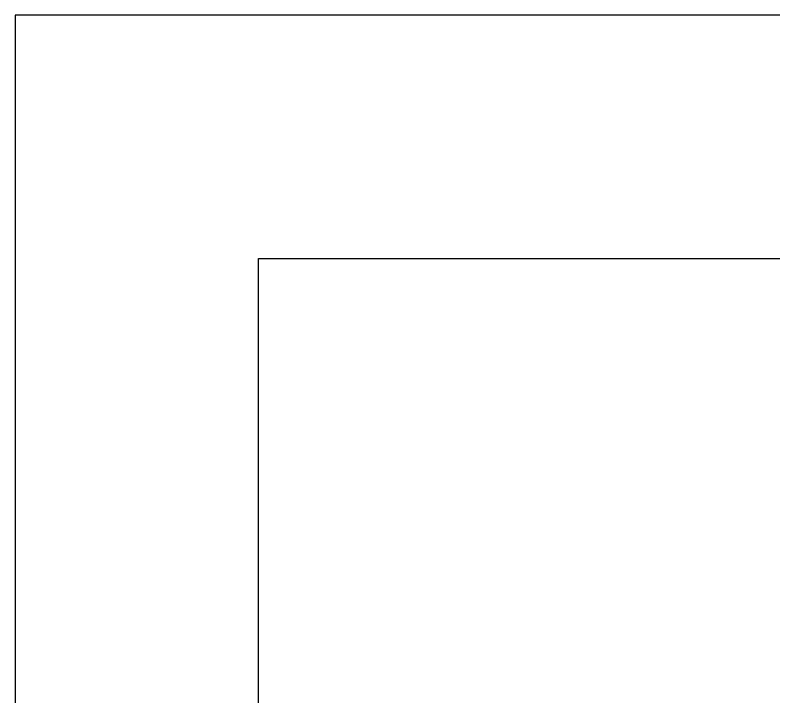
# Model space of a CAD drawing. Extents: x -38350 to 38650, y -35000 to 36000.
# Drawn here: x 3000 to 6119, y 1698 to 4500 of the extents above; entities that cross this region are included whole.
import ezdxf

# ---------------------------------------------------------------- set-up
doc = ezdxf.new("R2010")
doc.units = 0
doc.header["$MEASUREMENT"] = 0
doc.layers.add('Layer1', color=10, linetype='Continuous')

msp = doc.modelspace()

# ---------------------------------------------------------------- linework, layer by layer
for p, q in [((19000, 4500), (3000, 4500)), ((3000, 4500), (3000, 0)), ((4000, 0), (4000, 3500)), ((4000, 3500), (19000, 3500))]:
    msp.add_line(p, q)
at = {"layer": 'Layer1'}
for p, q in [((19000, 4500), (3000, 4500)), ((3000, 4500), (3000, 0)), ((4000, 0), (4000, 3500)), ((4000, 3500), (19000, 3500))]:
    msp.add_line(p, q, dxfattribs=at)

doc.saveas('drawing.dxf')
